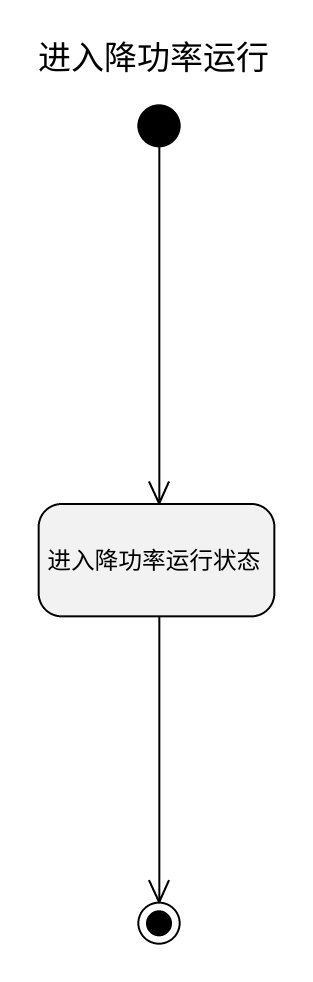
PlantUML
@startuml
title 进入降功率运行
hide empty description
state 进入降功率运行状态
[*] --> 进入降功率运行状态
进入降功率运行状态 --> [*]
@enduml
